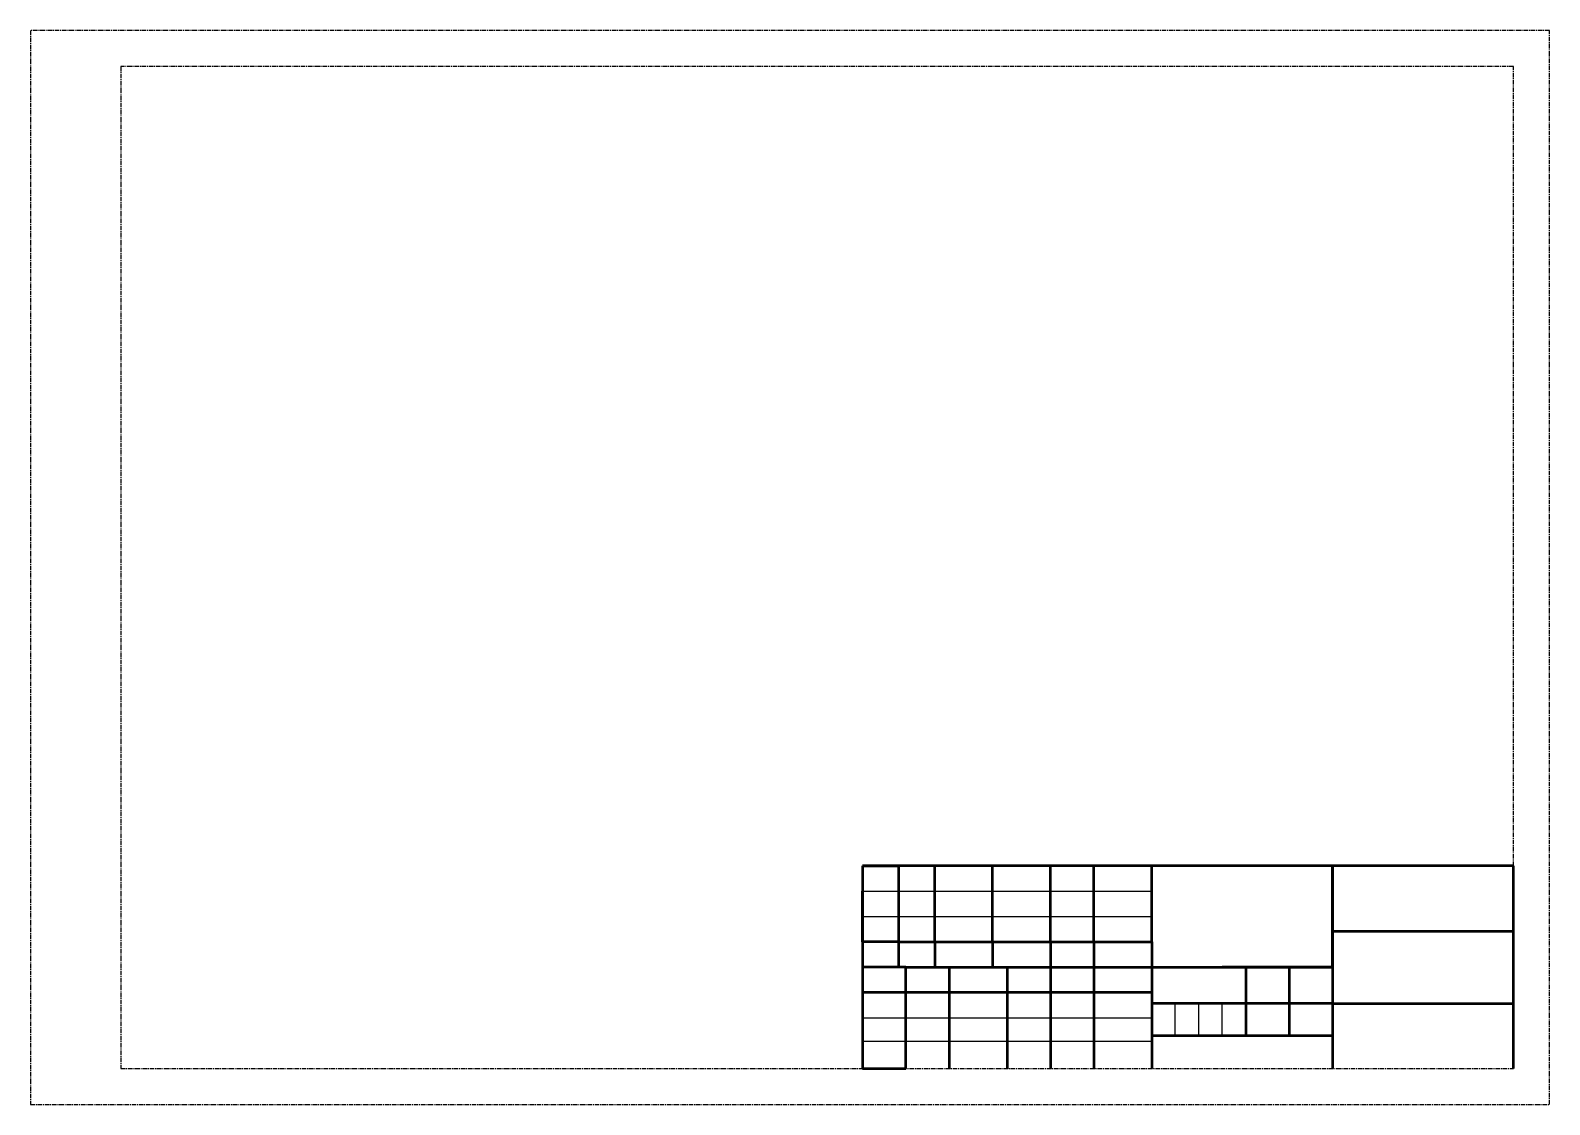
# Model space of a CAD drawing. Header units: inches. Extents: x -57688 to 420, y 0 to 11666.
# Drawn here: x 0 to 420, y 0 to 297 of the extents above.
import ezdxf

# ---------------------------------------------------------------- set-up
doc = ezdxf.new("R2010")
doc.units = ezdxf.units.IN
doc.header["$MEASUREMENT"] = 0
doc.linetypes.add('CENTER', pattern=[2, 1.25, -0.25, 0.25, -0.25])
for name, color, linetype, lineweight in [('中心线', 1, 'CENTER', 25), ('粗实线', 7, 'Continuous', 50), ('细实线', 3, 'Continuous', 25)]:
    doc.layers.add(name, color=color, linetype=linetype, lineweight=lineweight)

msp = doc.modelspace()

# ---------------------------------------------------------------- linework, layer by layer
at = {"layer": '中心线'}
for points in [[(0, 0), (420, 0), (420, 297), (0, 297)], [(25, 10), (410, 10), (410, 287), (25, 287)]]:
    msp.add_lwpolyline(points, close=True, dxfattribs=at)
at = {"layer": '粗实线'}
for p, q in [((410, 66), (230, 66)), ((230, 66), (230, 10)), ((230, 66), (240, 66)), ((240, 66), (240, 59)), ((250, 45), (250, 66)), ((266, 45), (266, 66)), ((282, 45), (282, 66)), ((294, 45), (294, 66)), ((310, 45), (310, 66)), ((360, 38), (360, 66)), ((360, 66), (360, 10)), ((410, 10), (410, 66)), ((230, 52), (230, 59)), ((240, 59), (240, 45)), ((230, 45), (230, 52)), ((360, 38), (360, 48)), ((360, 48), (410, 48)), ((240, 45), (230, 45)), ((240, 45), (250, 45)), ((240, 45), (240, 38)), ((250, 45), (266, 45)), ((250, 45), (250, 38)), ((266, 45), (282, 45)), ((266, 45), (266, 38)), ((282, 45), (294, 45)), ((282, 45), (282, 38)), ((294, 45), (310, 45)), ((294, 45), (294, 38)), ((310, 45), (310, 38)), ((242, 38), (230, 38)), ((242, 10), (242, 38)), ((242, 38), (254, 38)), ((254, 38), (254, 10)), ((254, 38), (270, 38)), ((270, 38), (270, 10)), ((270, 38), (282, 38)), ((282, 38), (282, 10)), ((282, 38), (294, 38)), ((294, 38), (294, 10)), ((294, 38), (310, 38)), ((310, 38), (310, 10)), ((310, 38), (360, 38)), ((310, 38), (310, 31)), ((336, 38), (329.5, 38)), ((348, 38), (336, 38)), ((336, 38), (336, 19)), ((360, 38), (348, 38)), ((348, 38), (348, 19)), ((360, 38), (360, 28)), ((310, 31), (230, 31)), ((230, 31), (230, 24)), ((360, 28), (310, 28)), ((360, 28), (410, 28)), ((360, 28), (360, 19)), ((230, 24), (230, 17.5)), ((360, 19), (310, 19)), ((323, 19), (316.5, 19)), ((329.5, 19), (323, 19)), ((336, 19), (329.5, 19)), ((230, 10), (242, 10))]:
    msp.add_line(p, q, dxfattribs=at)
at = {"layer": '细实线'}
for p, q in [((230, 59), (310, 59)), ((230, 52), (310, 52)), ((316.5, 19), (316.5, 28)), ((323, 19), (323, 28)), ((329.5, 19), (329.5, 28)), ((230, 24), (310, 24)), ((230, 17.5), (310, 17.5))]:
    msp.add_line(p, q, dxfattribs=at)

doc.saveas('drawing.dxf')
